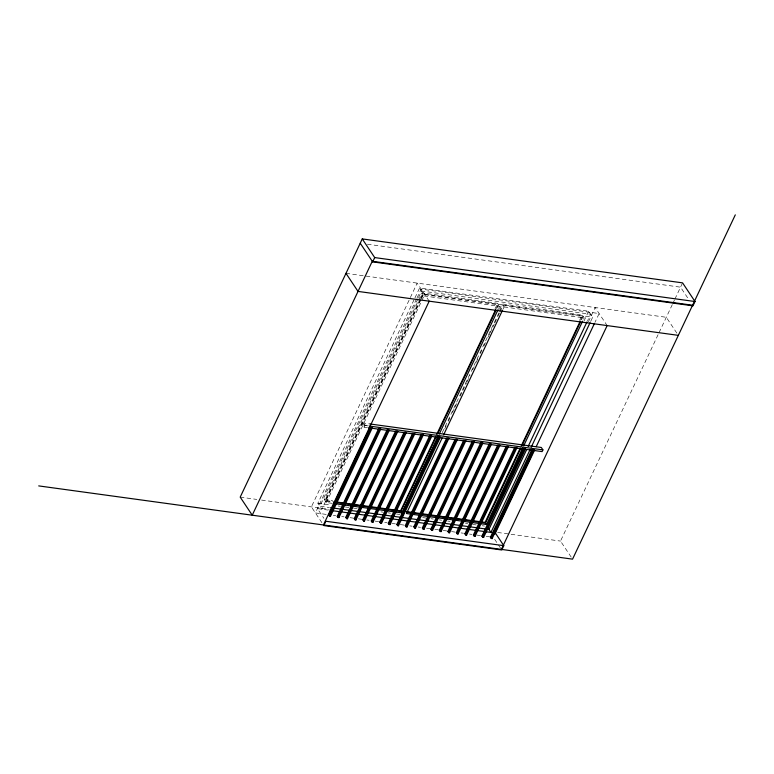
<?xml version="1.0" encoding="UTF-8"?>
<svg xmlns="http://www.w3.org/2000/svg" width="774" height="774" viewBox="0 0 774 774"><rect width="100%" height="100%" fill="white"/><g stroke="black" fill="none" stroke-linecap="round" stroke-linejoin="round"><path stroke-width="0.58" stroke-dasharray="3.87 2.9" d="M421.017 299.509L321.878 509.234L317.862 503.206L414.419 298.948M414.941 297.855L419.585 288.025L588.637 311.225L592.652 317.243L590.581 321.607M416.538 298.957L315.395 512.92L327.344 514.565M417.051 297.864L421.182 289.128L599.134 313.547L595.003 322.284M417.979 298.687L319.875 506.215L329.395 507.521M418.492 297.593L421.588 291.034L590.639 314.234L587.543 320.784M332.269 503.332L326.357 502.529L324.354 499.52L421.994 292.94L497.624 303.321L499.636 306.33L498.601 308.516M420.021 299.306L324.954 500.42L333.226 501.552M420.534 298.213L422.604 293.839L592.652 317.243M420.417 299.906L325.351 501.02L332.443 501.997M420.93 298.812L423.001 294.449L498.63 304.821L497.082 308.1M421.53 298.416L423.601 294.043L419.585 288.025M367.486 427.645L364.157 427.19L362.551 424.781L363.364 423.059L370.04 423.978M326.357 502.529L424.007 295.949L421.994 292.94M364.157 427.19L364.97 425.468L363.364 423.059M495.041 308.778L497.624 303.321M496.163 308.594L498.233 304.221M499.491 309.397L502.074 303.93L582.154 314.912L584.157 317.921L583.132 320.107M442.225 432.714L499.066 312.483M499.578 311.39L502.674 304.83M444.702 428.941L446.25 425.661M448.31 421.288L449.868 418.008M452.451 412.542L454.512 408.169M455.035 407.085L457.618 401.619M460.201 396.153L462.262 391.779M462.784 390.686L466.393 383.033M466.916 381.94L470.012 375.38M472.595 369.924L474.143 366.644M476.213 362.271L477.761 358.991M480.344 353.524L481.892 350.245M483.963 345.872L485.511 342.592M488.094 337.125L489.642 333.846M490.165 332.762L494.296 324.016M494.809 322.922L497.392 317.456M497.914 316.363L499.462 313.083M499.975 311.99L503.081 305.43L583.161 316.421L581.603 319.701M503.052 309.126L504.087 306.939L502.074 303.93M579.571 320.378L582.154 314.912M580.694 320.194L582.754 315.821M583.993 321.055L588.637 311.225M588.414 321.723L595.119 307.53L607.155 325.593M571.212 557.135L560.511 541.084L658.558 333.671M659.08 332.578L672.403 304.385M672.916 303.311L674.435 300.08M674.947 299.006L682.571 282.868M367.398 244.207L680.539 287.173L688.57 299.209M345.988 273.348L666.298 317.292L676.998 333.352M424.007 295.949L499.636 306.33M504.087 306.939L584.157 317.921M362.551 424.781L368.105 425.545M364.97 425.468L368.308 425.923M324.354 499.52L332.627 500.652M317.862 503.206L330.962 505.006M338.103 505.983L340.483 506.312M345.252 506.97L348.822 507.454M353.583 508.112L357.153 508.595M380.963 511.866L383.343 512.194M388.103 512.843L390.493 513.172M396.443 513.994L400.013 514.478M422.633 517.583L426.203 518.077M430.963 518.725L433.343 519.054M439.303 519.867L441.683 520.196M447.633 521.018L450.013 521.337M465.493 523.466L467.873 523.795M472.633 524.443L476.204 524.936M482.163 525.749L484.543 526.078M240.201 497.131L256.813 499.414M261.554 500.062L329.298 509.36M497.643 532.454L560.511 541.084M328.176 510.095L317.427 508.615L323.909 518.348M333.313 515.378L335.703 515.707M341.673 516.529L344.062 516.858M350.032 517.671L353.612 518.164M358.391 518.822L361.971 519.315M366.75 519.973L369.14 520.292M375.109 521.115L378.699 521.608M384.668 522.431L387.058 522.75M391.828 523.408L395.417 523.901M400.197 524.559L404.966 525.217M409.746 525.865L412.136 526.194M418.105 527.017L420.495 527.346M426.464 528.158L430.054 528.652M434.824 529.31L438.413 529.803M443.183 530.461L446.772 530.945M451.552 531.603L455.131 532.096M461.101 532.918L463.491 533.238M469.46 534.06L471.85 534.389M476.629 535.047L481.409 535.705M486.178 536.353L489.768 536.846M429.202 301.173L417.167 283.11L311.38 506.902L322.526 523.621M494.644 539.284L497.885 544.151M498.533 545.119L501.378 549.376"/><path stroke-width="1.16" d="M360.229 243.22L372.671 261.883L692.982 305.836L695.013 301.531L682.571 282.868L362.261 238.914L240.201 497.131L252.237 515.194L372.265 261.283L692.575 305.227M372.671 261.883L374.703 257.578L362.261 238.914M323.426 524.966L429.202 301.173M329.521 516.297L371.433 427.635L372.323 427.761L330.411 516.413L329.521 516.297L328.718 515.087L370.117 427.519M330.411 516.413L329.608 515.213L371.007 427.635M338.035 517.467L379.937 428.806L380.827 428.931L338.925 517.583L338.035 517.467L337.232 516.258L378.631 428.68M338.925 517.583L338.122 516.384L379.521 428.806M346.549 518.628L388.451 429.976L389.341 430.092L347.439 518.754L346.549 518.628L345.746 517.429L387.135 429.851M347.439 518.754L346.636 517.545L388.026 429.976M355.053 519.799L396.965 431.147L397.855 431.263L355.943 519.925L355.053 519.799L354.25 518.59L395.649 431.021M355.943 519.925L355.14 518.715L396.54 431.137M363.567 520.97L405.47 432.308L406.36 432.434L364.457 521.086L363.567 520.97L362.764 519.76L404.163 432.192M364.457 521.086L363.654 519.886L405.054 432.308M372.081 522.131L413.984 433.479L414.874 433.604L372.971 522.256L372.081 522.131L371.278 520.931L412.668 433.353M372.971 522.256L372.168 521.047L413.558 433.479M380.585 523.301L422.498 434.649L423.388 434.765L381.476 523.427L380.585 523.301L379.782 522.102L421.182 434.524M381.476 523.427L380.673 522.218L422.072 434.649M389.099 524.472L431.002 435.81L431.892 435.936L389.99 524.588L389.099 524.472L388.296 523.263L429.696 435.694M389.99 524.588L389.187 523.388L430.586 435.81M438.152 436.391L401.987 512.901L400.584 510.792L435.714 436.468M436.749 434.282L495.65 309.687M436.12 437.078L400.98 511.401L396.259 510.753M437.668 433.798L496.047 310.287M439.187 434.204L498.088 309.61M397.613 525.633L439.516 436.981L440.406 437.107L398.504 525.759L397.613 525.633L396.81 524.433L438.2 436.855M398.504 525.759L397.701 524.559L439.09 436.981M442.08 438.094L406.437 513.51L486.517 524.501L522.682 447.991M443.637 434.814L502.529 310.219M406.118 526.804L448.03 438.152L448.92 438.268L407.008 526.93L406.118 526.804L405.315 525.604L446.714 438.026M407.008 526.93L406.205 525.72L447.604 438.152M414.632 527.974L456.534 439.313L457.424 439.438L415.522 528.091L414.632 527.974L413.829 526.765L455.228 439.197M415.522 528.091L414.719 526.891L456.118 439.313M423.146 529.135L465.048 440.483L465.938 440.609L424.036 529.261L423.146 529.135L422.343 527.936L463.732 440.358M424.036 529.261L423.233 528.062L464.623 440.483M431.65 530.306L473.562 441.654L474.452 441.77L432.54 530.432L431.65 530.306L430.847 529.106L472.246 441.528M432.54 530.432L431.737 529.222L473.137 441.654M440.164 531.477L482.067 442.825L482.957 442.941L441.054 531.593L440.164 531.477L439.361 530.267L480.76 442.699M441.054 531.593L440.251 530.393L481.651 442.815M448.678 532.647L490.581 443.986L491.471 444.112L449.568 532.764L448.678 532.647L447.875 531.438L489.265 443.87M449.568 532.764L448.765 531.564L490.155 443.986M457.182 533.808L499.095 445.156L499.985 445.282L458.073 533.934L457.182 533.808L456.379 532.609L497.779 445.031M458.073 533.934L457.27 532.725L498.669 445.156M465.696 534.979L507.599 446.327L508.489 446.443L466.587 535.105L465.696 534.979L464.893 533.779L506.293 446.201M466.587 535.105L465.784 533.896L507.183 446.327M474.21 536.15L516.113 447.488L517.003 447.614L475.091 536.266L474.21 536.15L473.407 534.94L514.797 447.372M475.091 536.266L474.298 535.066L515.687 447.488M486.517 524.501L485.104 522.392L520.244 448.069M521.27 445.882L580.171 321.287M520.641 448.668L485.511 522.992L447.266 517.748M522.189 445.389L580.577 321.887M523.708 445.805L582.609 321.2M482.715 537.311L524.627 448.659L525.517 448.785L483.605 537.437L482.715 537.311L481.912 536.111L523.311 448.533M483.605 537.437L482.802 536.237L524.201 448.659M526.62 449.675L488.926 529.416L428.206 521.086M528.168 446.404L587.031 321.878M530.171 449.413L490.929 532.425L488.259 528.41M531.206 447.227L590.069 322.7M491.229 538.481L533.131 449.829L534.021 449.946L492.119 538.607L491.229 538.481L490.426 537.282L531.825 449.704M492.119 538.607L491.316 537.398L532.715 449.829M494.896 534.06L534.631 450.004M536.179 446.733L594.49 323.377M370.04 423.978L541.316 447.478L542.922 449.887L542.1 451.6L368.598 427.799M501.378 549.376L607.155 325.593M503.806 545.68L501.775 549.985L323.822 525.565L325.854 521.26L503.806 545.68L495.379 533.034L330.217 510.376M735.3 214.853L572.557 559.147L38.7 485.898M374.703 257.578L695.013 301.531M678.343 335.355L358.023 291.411L345.988 273.348M369.421 426.077L542.922 449.887M334.407 501.716L400.584 510.792M406.224 511.566L485.104 522.392M333.623 502.152L393.889 510.424M406.631 512.175L428.138 515.126M430.528 515.455L444.876 517.419M333.449 503.497L401.987 512.901M330.585 507.686L374.635 513.733M377.015 514.062L425.826 520.757M328.718 515.087L329.608 515.213M337.232 516.258L338.122 516.384M345.746 517.429L346.636 517.545M354.25 518.59L355.14 518.715M362.764 519.76L363.654 519.886M371.278 520.931L372.168 521.047M379.782 522.102L380.673 522.218M388.296 523.263L389.187 523.388M396.81 524.433L397.701 524.559M405.315 525.604L406.205 525.72M413.829 526.765L414.719 526.891M422.343 527.936L423.233 528.062M430.847 529.106L431.737 529.222M439.361 530.267L440.251 530.393M447.875 531.438L448.765 531.564M456.379 532.609L457.27 532.725M464.893 533.779L465.784 533.896M473.407 534.94L474.298 535.066M481.912 536.111L482.802 536.237M490.426 537.282L491.316 537.398"/></g></svg>
